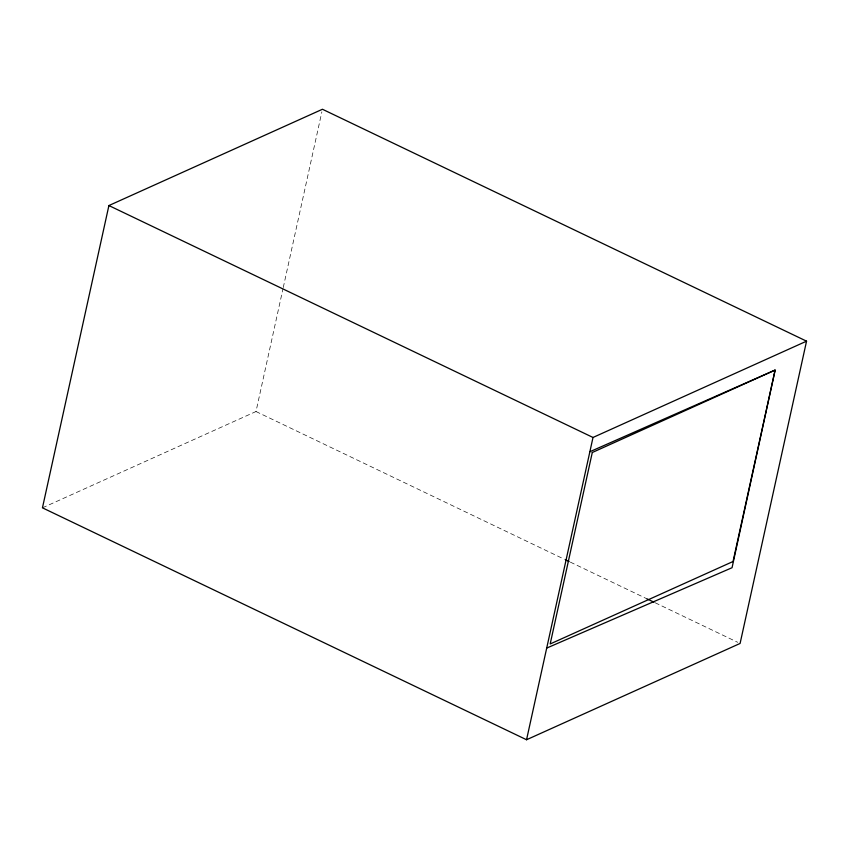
<?xml version="1.0" encoding="UTF-8"?>
<svg xmlns="http://www.w3.org/2000/svg" width="849" height="849" viewBox="0 0 849 849"><rect width="100%" height="100%" fill="white"/><g stroke="black" fill="none" stroke-linecap="round" stroke-linejoin="round"><path stroke-width="0.64" stroke-dasharray="4.25 3.18" d="M42.45 507.829L255.995 411.532L282.972 288.819M283.258 287.524L321.877 111.845M255.995 411.532L564.383 559.268M570.358 562.134L646.853 598.778M655.226 602.79L737.696 642.3"/><path stroke-width="1.27" d="M108.905 205.554L42.45 507.829L526.55 739.744L740.095 643.446L806.55 341.171L322.45 109.256L108.905 205.554L593.005 437.468L806.55 341.171M526.55 739.744L593.005 437.468M589.875 451.732L775.137 370.047L732.05 567.716L546.703 648.084M565.572 559.841L569.159 561.56M646.853 598.778L654.027 602.217M592.284 452.506L550.184 643.966L733.037 561.507L775.137 370.047L592.284 452.506"/></g></svg>
